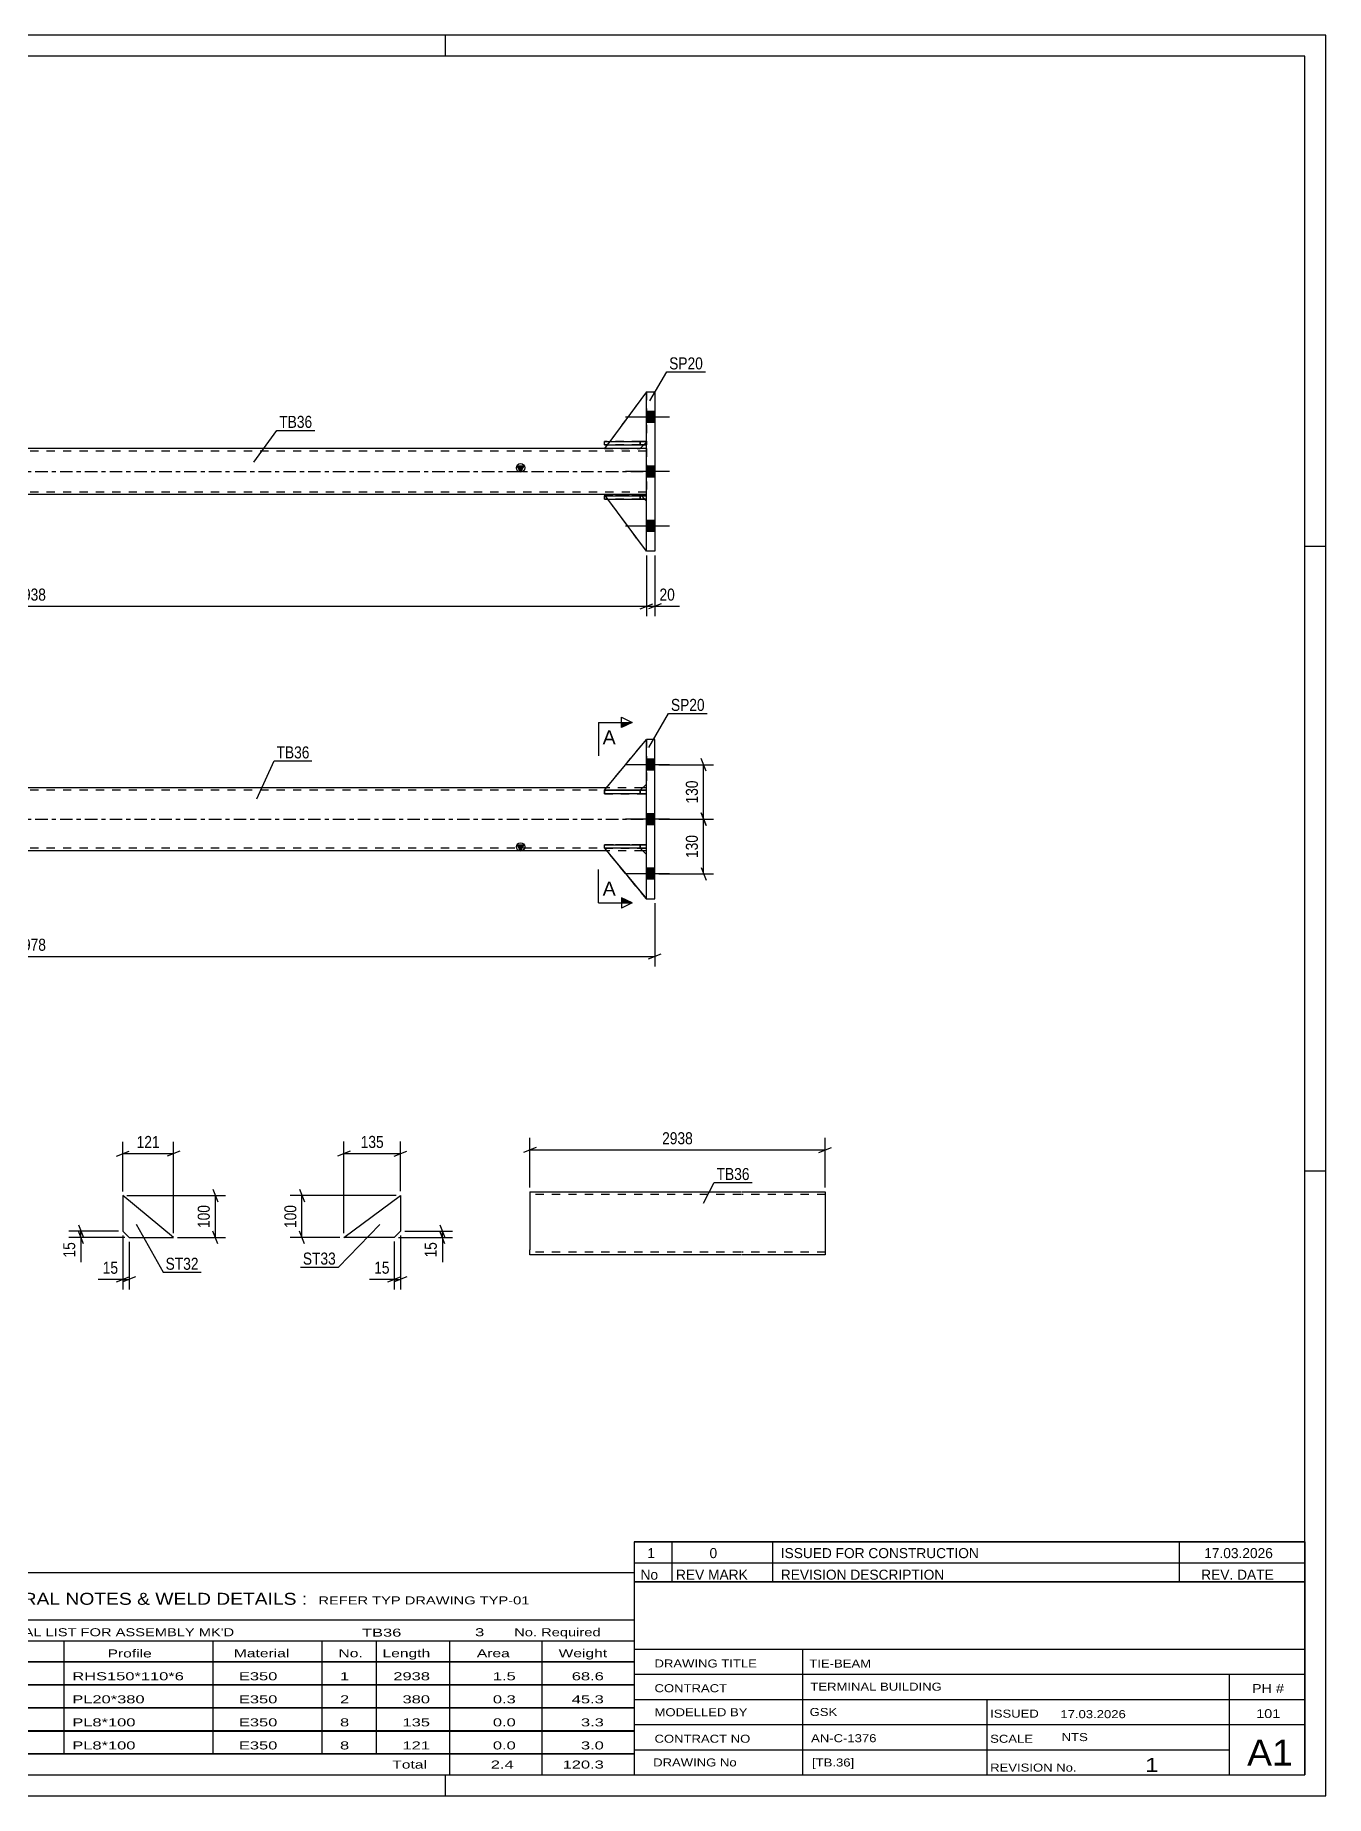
# Model space of a CAD drawing. Header units: millimetres. Extents: x 0 to 594, y 0 to 420.
# Drawn here: x 286.2 to 594, y 0 to 420 of the extents above; entities that cross this region are included whole.
import ezdxf

# ---------------------------------------------------------------- set-up
doc = ezdxf.new("R2010")
doc.units = ezdxf.units.MM
doc.linetypes.add('DXK_LINE_DOT2', pattern=[3.9198, 1.9599, -1.9599])
doc.linetypes.add('DXK_LINE_DOT3', pattern=[5.9187, 2.979, -0.9799, 0.9799, -0.9799])
doc.styles.add('Arial', font='ARIAL.TTF', dxfattribs={"height": 0.2})
doc.styles.add('Arial Narrow', font='ARIALN.TTF', dxfattribs={"height": 0.2})

# ---------------------------------------------------------------- blocks, each defined once
blk = doc.blocks.new('Unknown-580568863-1163')
at = {"color": 5, "linetype": 'Continuous'}
for p, q in [((594, 420), (0, 420)), ((384, 415), (384, 420)), ((594, 0), (594, 420)), ((589, 415), (5, 415)), ((589, 5), (589, 415)), ((594, 298), (589, 298)), ((594, 149), (589, 149)), ((5, 5), (589, 5)), ((384, 0), (384, 5)), ((0, 0), (594, 0))]:
    blk.add_line(p, q, dxfattribs=at)
blk = doc.blocks.new('Bolt-580568863-1842 - 1836')
at = {"linetype": 'Continuous'}
for points in [[(431.94, 247.26), (431.94, 244.66), (433.94, 244.66), (433.94, 247.26)], [(431.94, 247.26), (431.94, 244.66), (433.94, 244.66), (433.94, 247.26)], [(431.94, 247.26), (431.94, 244.66), (433.94, 244.66), (433.94, 247.26)], [(431.94, 234.26), (431.94, 231.66), (433.94, 231.66), (433.94, 234.26)], [(431.94, 234.26), (431.94, 231.66), (433.94, 231.66), (433.94, 234.26)], [(431.94, 221.26), (431.94, 218.66), (433.94, 218.66), (433.94, 221.26)], [(431.94, 221.26), (431.94, 218.66), (433.94, 218.66), (433.94, 221.26)], [(431.94, 221.26), (431.94, 218.66), (433.94, 218.66), (433.94, 221.26)]]:
    blk.add_hatch(color=1, dxfattribs=at).paths.add_polyline_path(points)
at = {"color": 1, "linetype": 'Continuous'}
for p, q in [((437.44, 245.96), (426.94, 245.96)), ((437.44, 245.96), (426.94, 245.96)), ((437.44, 245.96), (426.94, 245.96)), ((433.94, 247.26), (431.94, 247.26)), ((433.94, 247.26), (431.94, 247.26)), ((433.94, 247.26), (431.94, 247.26)), ((433.94, 244.66), (431.94, 244.66)), ((433.94, 244.66), (431.94, 244.66)), ((433.94, 244.66), (431.94, 244.66)), ((437.44, 232.96), (426.94, 232.96)), ((437.44, 232.96), (426.94, 232.96)), ((433.94, 234.26), (431.94, 234.26)), ((433.94, 234.26), (431.94, 234.26)), ((433.94, 231.66), (431.94, 231.66)), ((433.94, 231.66), (431.94, 231.66)), ((437.44, 219.96), (426.94, 219.96)), ((437.44, 219.96), (426.94, 219.96)), ((437.44, 219.96), (426.94, 219.96)), ((433.94, 221.26), (431.94, 221.26)), ((433.94, 221.26), (431.94, 221.26)), ((433.94, 221.26), (431.94, 221.26)), ((433.94, 218.66), (431.94, 218.66)), ((433.94, 218.66), (431.94, 218.66)), ((433.94, 218.66), (431.94, 218.66))]:
    blk.add_line(p, q, dxfattribs=at)
blk = doc.blocks.new('Part-580568863-1840 - 1836')
at = {"color": 7, "linetype": 'DXK_LINE_DOT2'}
for p, q in [((421.94, 239.87), (431.94, 251.96)), ((421.94, 239.87), (431.94, 251.96)), ((431.94, 251.96), (431.94, 241.37)), ((421.94, 239.87), (421.94, 239.87)), ((430.44, 239.87), (421.94, 239.87)), ((430.44, 239.87), (421.94, 239.87)), ((431.94, 241.37), (430.44, 239.87)), ((431.94, 241.37), (430.44, 239.87)), ((430.44, 239.87), (430.44, 239.87))]:
    blk.add_line(p, q, dxfattribs=at)
blk = doc.blocks.new('Part-580568863-1845 - 1836')
at = {"color": 2, "linetype": 'Continuous'}
for p, q in [((421.94, 226.06), (421.94, 226.86)), ((421.94, 226.86), (431.94, 226.86)), ((431.94, 226.06), (431.94, 226.86)), ((431.94, 226.86), (431.94, 226.86)), ((421.94, 226.06), (421.95, 226.06)), ((431.94, 226.06), (422.77, 226.06)), ((431.94, 226.06), (431.94, 226.06))]:
    blk.add_line(p, q, dxfattribs=at)
at = {"color": 7, "linetype": 'DXK_LINE_DOT2'}
for p, q in [((430.44, 226.86), (421.94, 226.86)), ((430.44, 226.06), (430.44, 226.86)), ((430.44, 226.86), (431.94, 226.86)), ((431.94, 226.06), (431.94, 226.86)), ((421.94, 226.06), (430.44, 226.06)), ((422.77, 226.06), (421.95, 226.06)), ((430.44, 226.06), (431.94, 226.06))]:
    blk.add_line(p, q, dxfattribs=at)
blk = doc.blocks.new('Part-580568863-1854 - 1836')
at = {"color": 7, "linetype": 'DXK_LINE_DOT2'}
for p, q in [((431.94, 239.86), (421.94, 239.86)), ((421.94, 239.86), (431.94, 239.86)), ((421.94, 239.86), (421.94, 239.06)), ((430.44, 239.86), (430.44, 239.06)), ((431.94, 239.06), (431.94, 239.86)), ((430.44, 239.06), (421.94, 239.06)), ((421.94, 239.06), (431.94, 239.06)), ((430.44, 239.06), (431.94, 239.06))]:
    blk.add_line(p, q, dxfattribs=at)
blk = doc.blocks.new('Part-580568863-1859 - 1836')
at = {"color": 2, "linetype": 'Continuous'}
for p, q in [((433.94, 251.96), (431.94, 251.96)), ((431.94, 213.96), (431.94, 251.96)), ((433.94, 213.96), (433.94, 251.96)), ((431.94, 213.96), (433.94, 213.96))]:
    blk.add_line(p, q, dxfattribs=at)
blk = doc.blocks.new('Part-580568863-1862 - 1836')
at = {"color": 2, "linetype": 'Continuous'}
for p, q in [((421.94, 226.07), (421.94, 226.07)), ((422.77, 226.07), (421.94, 226.07)), ((421.94, 226.07), (431.94, 213.96)), ((431.94, 224.57), (430.45, 226.06)), ((431.94, 213.96), (431.94, 213.96)), ((431.94, 213.96), (431.94, 213.96))]:
    blk.add_line(p, q, dxfattribs=at)
at = {"color": 7, "linetype": 'DXK_LINE_DOT2'}
for p, q in [((430.44, 226.07), (421.94, 226.07)), ((431.94, 213.96), (421.94, 226.07)), ((430.44, 226.07), (422.77, 226.07)), ((430.45, 226.06), (430.44, 226.07)), ((430.44, 226.07), (430.44, 226.07)), ((431.94, 224.57), (430.44, 226.07)), ((431.94, 213.96), (431.94, 224.57))]:
    blk.add_line(p, q, dxfattribs=at)
blk = doc.blocks.new('Part-580568863-1865 - 1836')
at = {"color": 7, "linetype": 'DXK_LINE_DOT2'}
for p, q in [((421.94, 226.07), (421.94, 226.07)), ((430.44, 226.07), (421.94, 226.07)), ((421.94, 226.07), (431.94, 213.96)), ((430.44, 226.07), (421.94, 226.07)), ((431.94, 213.96), (421.94, 226.07)), ((431.94, 224.57), (430.44, 226.07)), ((430.44, 226.07), (430.44, 226.07)), ((431.94, 224.57), (430.44, 226.07)), ((431.94, 213.96), (431.94, 224.57))]:
    blk.add_line(p, q, dxfattribs=at)
blk = doc.blocks.new('Part-580568863-1868 - 1836')
at = {"color": 7, "linetype": 'DXK_LINE_DOT2'}
for p, q in [((431.94, 226.86), (421.94, 226.86)), ((421.94, 226.86), (431.94, 226.86)), ((421.94, 226.06), (421.94, 226.86)), ((430.44, 226.86), (430.44, 226.06)), ((431.94, 226.06), (431.94, 226.86)), ((430.44, 226.06), (421.94, 226.06)), ((421.94, 226.06), (431.94, 226.06)), ((430.44, 226.06), (431.94, 226.06))]:
    blk.add_line(p, q, dxfattribs=at)
blk = doc.blocks.new('Part-580568863-1891 - 1836')
at = {"linetype": 'Continuous'}
blk.add_hatch(color=2, dxfattribs=at).paths.add_polyline_path([(401.94, 225.46), (401.14, 226.86), (402.74, 226.86)])
at = {"color": 2, "linetype": 'Continuous'}
for p, q in [((138.19, 240.46), (139.09, 240.46)), ((422.43, 240.46), (147.7, 240.46)), ((431.94, 240.46), (431.03, 240.46)), ((401.94, 225.46), (401.14, 226.86)), ((401.14, 226.86), (402.74, 226.86)), ((402.74, 226.86), (401.94, 225.46)), ((138.19, 225.46), (139.08, 225.46)), ((422.44, 225.46), (147.68, 225.46)), ((431.94, 225.46), (431.05, 225.46))]:
    blk.add_line(p, q, dxfattribs=at)
at = {"color": 7, "linetype": 'DXK_LINE_DOT2'}
for p, q in [((138.19, 240.46), (138.19, 225.46)), ((431.94, 239.86), (138.19, 239.86)), ((147.7, 240.46), (139.09, 240.46)), ((431.03, 240.46), (422.43, 240.46)), ((431.94, 225.46), (431.94, 240.46)), ((431.94, 226.06), (138.19, 226.06)), ((147.68, 225.46), (139.08, 225.46)), ((431.05, 225.46), (422.44, 225.46))]:
    blk.add_line(p, q, dxfattribs=at)
at = {"color": 7, "linetype": 'DXK_LINE_DOT3'}
blk.add_line((138.19, 232.96), (431.94, 232.96), dxfattribs=at)
at = {"color": 2, "linetype": 'Continuous'}
blk.add_circle((401.94, 226.36), 1, dxfattribs=at)
blk = doc.blocks.new('Part-580568863-1898 - 1836')
at = {"color": 2, "linetype": 'Continuous'}
for p, q in [((421.94, 239.87), (431.94, 251.96)), ((421.94, 239.87), (421.94, 239.87)), ((430.44, 239.87), (421.94, 239.87)), ((430.44, 239.87), (431.94, 241.37)), ((430.44, 239.87), (430.44, 239.87))]:
    blk.add_line(p, q, dxfattribs=at)
at = {"color": 7, "linetype": 'DXK_LINE_DOT2'}
for p, q in [((421.94, 239.87), (431.94, 251.96)), ((431.94, 251.96), (431.94, 241.37)), ((430.44, 239.87), (421.94, 239.87)), ((431.94, 241.37), (430.44, 239.87))]:
    blk.add_line(p, q, dxfattribs=at)
blk = doc.blocks.new('Part-580568863-1901 - 1836')
at = {"color": 2, "linetype": 'Continuous'}
for p, q in [((421.94, 239.06), (421.94, 239.86)), ((421.94, 239.86), (431.94, 239.86)), ((431.94, 239.06), (431.94, 239.86)), ((431.94, 239.86), (431.94, 239.86)), ((431.94, 239.06), (421.94, 239.06)), ((431.94, 239.06), (431.94, 239.06))]:
    blk.add_line(p, q, dxfattribs=at)
at = {"color": 7, "linetype": 'DXK_LINE_DOT2'}
for p, q in [((430.44, 239.86), (421.94, 239.86)), ((430.44, 239.06), (430.44, 239.86)), ((430.44, 239.86), (431.94, 239.86)), ((431.94, 239.06), (431.94, 239.86)), ((421.94, 239.06), (430.44, 239.06)), ((430.44, 239.06), (431.94, 239.06))]:
    blk.add_line(p, q, dxfattribs=at)
blk = doc.blocks.new('Part-580568863-2322 - 2314')
at = {"color": 2, "linetype": 'Continuous'}
for p, q in [((404.12, 144.08), (404.12, 130.28)), ((404.12, 144.08), (454.5, 144.08)), ((454.6, 144.08), (474.6, 144.08)), ((474.6, 144.08), (474.6, 129.08)), ((404.12, 129.82), (404.12, 130.28)), ((404.12, 129.17), (404.12, 129.82)), ((404.12, 129.08), (404.12, 129.17)), ((454.5, 129.08), (404.12, 129.08)), ((474.6, 129.08), (454.6, 129.08))]:
    blk.add_line(p, q, dxfattribs=at)
at = {"color": 7, "linetype": 'DXK_LINE_DOT2'}
for p, q in [((454.5, 143.48), (404.12, 143.48)), ((474.6, 143.48), (454.6, 143.48)), ((404.12, 129.43), (404.12, 130.05)), ((404.12, 129.68), (404.12, 129.72)), ((404.12, 129.68), (404.12, 129.72)), ((454.5, 129.68), (404.12, 129.68)), ((474.6, 129.68), (454.6, 129.68)), ((474.6, 129.68), (474.6, 129.72))]:
    blk.add_line(p, q, dxfattribs=at)
blk = doc.blocks.new('Part-580568863-1772 - 1766')
at = {"color": 2, "linetype": 'Continuous'}
for p, q in [((359.79, 133.2), (373.29, 143.2)), ((373.29, 143.2), (373.29, 134.7)), ((373.29, 134.7), (371.79, 133.2)), ((371.79, 133.2), (359.79, 133.2))]:
    blk.add_line(p, q, dxfattribs=at)
blk = doc.blocks.new('Part-580568863-2025 - 2023')
at = {"color": 2, "linetype": 'Continuous'}
for p, q in [((421.94, 322.29), (421.94, 323.09)), ((421.94, 323.09), (431.94, 323.09)), ((421.94, 322.29), (431.94, 322.29)), ((431.94, 323.09), (431.94, 323.09)), ((431.94, 323.09), (431.94, 322.29))]:
    blk.add_line(p, q, dxfattribs=at)
at = {"color": 7, "linetype": 'DXK_LINE_DOT2'}
for p, q in [((430.44, 323.09), (421.94, 323.09)), ((430.44, 322.29), (421.94, 322.29)), ((431.94, 323.09), (430.44, 323.09)), ((430.44, 323.09), (430.44, 322.29)), ((430.44, 322.29), (431.94, 322.29))]:
    blk.add_line(p, q, dxfattribs=at)
blk = doc.blocks.new('Part-580568863-2026 - 2023')
at = {"color": 7, "linetype": 'DXK_LINE_DOT2'}
for p, q in [((421.94, 309.29), (421.94, 310.09)), ((430.44, 310.09), (421.94, 310.09)), ((421.94, 310.09), (431.94, 310.09)), ((430.44, 309.29), (421.94, 309.29)), ((421.94, 309.29), (431.94, 309.29)), ((430.44, 309.29), (430.44, 310.09)), ((430.44, 310.09), (431.94, 310.09)), ((431.94, 309.29), (430.44, 309.29)), ((431.94, 309.29), (431.94, 310.09)), ((431.94, 309.29), (431.94, 309.29))]:
    blk.add_line(p, q, dxfattribs=at)
blk = doc.blocks.new('Part-580568863-2027 - 2023')
at = {"color": 7, "linetype": 'DXK_LINE_DOT2'}
for p, q in [((421.94, 322.29), (421.94, 323.09)), ((430.44, 323.09), (421.94, 323.09)), ((421.94, 323.09), (431.94, 323.09)), ((430.44, 322.29), (421.94, 322.29)), ((421.94, 322.29), (431.94, 322.29)), ((430.44, 322.29), (430.44, 323.09)), ((430.44, 323.09), (431.94, 323.09)), ((431.94, 322.29), (430.44, 322.29)), ((431.94, 322.29), (431.94, 323.09)), ((431.94, 322.29), (431.94, 322.29))]:
    blk.add_line(p, q, dxfattribs=at)
blk = doc.blocks.new('Part-580568863-2028 - 2023')
at = {"color": 7, "linetype": 'DXK_LINE_DOT2'}
for p, q in [((431.94, 334.9), (421.94, 321.4)), ((431.94, 322.9), (431.94, 334.9)), ((421.94, 321.4), (430.44, 321.4)), ((430.44, 321.4), (431.94, 322.9))]:
    blk.add_line(p, q, dxfattribs=at)
blk = doc.blocks.new('Bolt-580568863-2053 - 2023')
at = {"linetype": 'Continuous'}
for points in [[(431.94, 330.2), (431.94, 327.6), (433.94, 327.6), (433.94, 330.2)], [(431.94, 330.2), (431.94, 327.6), (433.94, 327.6), (433.94, 330.2)], [(431.94, 330.2), (431.94, 327.6), (433.94, 327.6), (433.94, 330.2)], [(431.94, 317.2), (431.94, 314.6), (433.94, 314.6), (433.94, 317.2)], [(431.94, 317.2), (431.94, 314.6), (433.94, 314.6), (433.94, 317.2)], [(431.94, 304.2), (431.94, 301.6), (433.94, 301.6), (433.94, 304.2)], [(431.94, 304.2), (431.94, 301.6), (433.94, 301.6), (433.94, 304.2)], [(431.94, 304.2), (431.94, 301.6), (433.94, 301.6), (433.94, 304.2)]]:
    blk.add_hatch(color=1, dxfattribs=at).paths.add_polyline_path(points)
at = {"color": 1, "linetype": 'Continuous'}
for p, q in [((437.44, 328.9), (426.94, 328.9)), ((437.44, 328.9), (426.94, 328.9)), ((437.44, 328.9), (426.94, 328.9)), ((433.94, 330.2), (431.94, 330.2)), ((433.94, 330.2), (431.94, 330.2)), ((433.94, 330.2), (431.94, 330.2)), ((433.94, 327.6), (431.94, 327.6)), ((433.94, 327.6), (431.94, 327.6)), ((433.94, 327.6), (431.94, 327.6)), ((437.44, 315.9), (426.94, 315.9)), ((437.44, 315.9), (426.94, 315.9)), ((433.94, 317.2), (431.94, 317.2)), ((433.94, 317.2), (431.94, 317.2)), ((433.94, 314.6), (431.94, 314.6)), ((433.94, 314.6), (431.94, 314.6)), ((437.44, 302.9), (426.94, 302.9)), ((437.44, 302.9), (426.94, 302.9)), ((437.44, 302.9), (426.94, 302.9)), ((433.94, 304.2), (431.94, 304.2)), ((433.94, 304.2), (431.94, 304.2)), ((433.94, 304.2), (431.94, 304.2)), ((433.94, 301.6), (431.94, 301.6)), ((433.94, 301.6), (431.94, 301.6)), ((433.94, 301.6), (431.94, 301.6))]:
    blk.add_line(p, q, dxfattribs=at)
blk = doc.blocks.new('Part-580568863-2039 - 2023')
at = {"linetype": 'Continuous'}
blk.add_hatch(color=2, dxfattribs=at).paths.add_polyline_path([(401.94, 315.9), (401.14, 317.3), (402.74, 317.3)])
at = {"color": 2, "linetype": 'Continuous'}
for p, q in [((138.19, 321.4), (139.69, 321.4)), ((421.94, 321.4), (148.19, 321.4)), ((431.94, 321.4), (430.44, 321.4)), ((401.94, 315.9), (401.14, 317.3)), ((401.14, 317.3), (402.74, 317.3)), ((402.74, 317.3), (401.94, 315.9)), ((138.19, 310.4), (139.69, 310.4)), ((421.94, 310.4), (148.19, 310.4)), ((431.94, 310.4), (430.44, 310.4))]:
    blk.add_line(p, q, dxfattribs=at)
at = {"color": 7, "linetype": 'DXK_LINE_DOT2'}
for p, q in [((138.19, 321.4), (138.19, 310.4)), ((431.94, 320.8), (138.19, 320.8)), ((148.19, 321.4), (139.69, 321.4)), ((430.44, 321.4), (421.94, 321.4)), ((431.94, 321.4), (431.94, 310.4)), ((431.94, 311), (138.19, 311)), ((148.19, 310.4), (139.69, 310.4)), ((430.44, 310.4), (421.94, 310.4))]:
    blk.add_line(p, q, dxfattribs=at)
at = {"color": 7, "linetype": 'DXK_LINE_DOT3'}
blk.add_line((138.19, 315.9), (431.94, 315.9), dxfattribs=at)
at = {"color": 2, "linetype": 'Continuous'}
blk.add_circle((401.94, 316.8), 1, dxfattribs=at)
blk = doc.blocks.new('Part-580568863-2044 - 2023')
at = {"color": 2, "linetype": 'Continuous'}
for p, q in [((431.94, 296.9), (431.94, 334.9)), ((431.94, 334.9), (433.94, 334.9)), ((433.94, 334.9), (433.94, 296.9)), ((433.94, 296.9), (431.94, 296.9))]:
    blk.add_line(p, q, dxfattribs=at)
blk = doc.blocks.new('Part-580568863-2045 - 2023')
at = {"color": 2, "linetype": 'Continuous'}
for p, q in [((431.94, 334.9), (423.19, 323.09)), ((422.6, 322.29), (421.94, 321.4)), ((430.44, 321.4), (421.94, 321.4)), ((431.33, 322.29), (430.44, 321.4))]:
    blk.add_line(p, q, dxfattribs=at)
at = {"color": 7, "linetype": 'DXK_LINE_DOT2'}
for p, q in [((431.94, 334.9), (431.94, 322.9)), ((423.19, 323.09), (422.6, 322.29)), ((431.94, 322.9), (431.33, 322.29))]:
    blk.add_line(p, q, dxfattribs=at)
blk = doc.blocks.new('Part-580568863-2052 - 2023')
at = {"color": 7, "linetype": 'DXK_LINE_DOT2'}
for p, q in [((431.94, 296.9), (421.94, 310.4)), ((421.94, 310.4), (430.44, 310.4)), ((430.44, 310.4), (421.94, 310.4)), ((430.44, 310.4), (431.94, 308.9)), ((430.44, 310.4), (430.44, 310.4)), ((430.44, 310.4), (431.94, 308.9)), ((431.94, 308.9), (431.94, 308.9)), ((431.94, 296.9), (431.94, 308.9))]:
    blk.add_line(p, q, dxfattribs=at)
blk = doc.blocks.new('Part-580568863-2061 - 2023')
at = {"color": 2, "linetype": 'Continuous'}
for p, q in [((421.94, 309.29), (421.94, 310.09)), ((421.94, 310.09), (431.94, 310.09)), ((421.94, 309.29), (431.94, 309.29)), ((431.94, 310.09), (431.94, 310.09)), ((431.94, 309.29), (431.94, 310.09))]:
    blk.add_line(p, q, dxfattribs=at)
at = {"color": 7, "linetype": 'DXK_LINE_DOT2'}
for p, q in [((430.44, 310.09), (421.94, 310.09)), ((430.44, 309.29), (421.94, 309.29)), ((431.94, 310.09), (430.44, 310.09)), ((430.44, 310.09), (430.44, 309.29)), ((430.44, 309.29), (431.94, 309.29)), ((431.94, 309.29), (431.94, 309.29))]:
    blk.add_line(p, q, dxfattribs=at)
blk = doc.blocks.new('Part-580568863-2062 - 2023')
at = {"color": 2, "linetype": 'Continuous'}
for p, q in [((421.94, 310.4), (421.94, 310.4)), ((430.44, 310.4), (421.94, 310.4)), ((422.18, 310.09), (421.94, 310.4)), ((431.94, 296.9), (422.77, 309.29)), ((430.44, 310.4), (430.44, 310.4)), ((430.76, 310.09), (430.44, 310.4)), ((431.94, 308.9), (431.56, 309.29))]:
    blk.add_line(p, q, dxfattribs=at)
at = {"color": 7, "linetype": 'DXK_LINE_DOT2'}
for p, q in [((421.94, 310.4), (430.44, 310.4)), ((422.77, 309.29), (422.18, 310.09)), ((430.44, 310.4), (431.94, 308.9)), ((431.56, 309.29), (430.76, 310.09)), ((431.94, 308.9), (431.94, 308.9)), ((431.94, 296.9), (431.94, 308.9)), ((431.94, 296.9), (431.94, 296.9))]:
    blk.add_line(p, q, dxfattribs=at)
blk = doc.blocks.new('Part-580568863-1711 - 1705')
at = {"color": 2, "linetype": 'Continuous'}
for p, q in [((307.04, 143.19), (307.04, 134.69)), ((319.13, 133.19), (307.04, 143.19)), ((307.04, 134.69), (308.54, 133.19)), ((308.54, 133.19), (319.13, 133.19))]:
    blk.add_line(p, q, dxfattribs=at)
blk = doc.blocks.new('StraightDimension-580568863-1913 - 1836')
at = {"color": 7, "linetype": 'Continuous'}
for p, q in [((434.94, 245.96), (447.97, 245.96)), ((446.17, 244.46), (444.97, 247.46)), ((445.57, 232.96), (445.57, 245.96)), ((434.94, 232.96), (447.97, 232.96)), ((444.97, 234.46), (446.17, 231.46))]:
    blk.add_line(p, q, dxfattribs=at)
at = {"color": 0}
blk.add_wipeout([(444.82, 242.8), (440.62, 242.8), (440.62, 236.12), (444.82, 236.12)], dxfattribs=at)
at = {"color": 3, "style": 'Arial Narrow'}
blk.add_text('130', height=2.863, rotation=90.0002, dxfattribs=at).set_placement((444.22, 236.72))
blk = doc.blocks.new('StraightDimension-580568863-1926 - 1836')
at = {"color": 7, "linetype": 'Continuous'}
for p, q in [((434.94, 232.96), (447.97, 232.96)), ((446.17, 231.46), (444.97, 234.46)), ((445.57, 219.96), (445.57, 232.96)), ((434.94, 219.96), (447.97, 219.96)), ((444.97, 221.46), (446.17, 218.46))]:
    blk.add_line(p, q, dxfattribs=at)
at = {"color": 0}
blk.add_wipeout([(444.82, 229.8), (440.62, 229.8), (440.62, 223.12), (444.82, 223.12)], dxfattribs=at)
at = {"color": 3, "style": 'Arial Narrow'}
blk.add_text('130', height=2.863, rotation=90.0002, dxfattribs=at).set_placement((444.22, 223.72))
blk = doc.blocks.new('StraightDimension-580568863-1967 - 1836')
at = {"color": 7, "linetype": 'Continuous'}
for p, q in [((136.19, 212.96), (136.19, 197.84)), ((433.94, 212.96), (433.94, 197.84)), ((137.69, 200.84), (134.69, 199.64)), ((136.19, 200.24), (433.94, 200.24)), ((432.44, 199.64), (435.44, 200.84))]:
    blk.add_line(p, q, dxfattribs=at)
at = {"color": 0}
blk.add_wipeout([(289.32, 200.99), (289.32, 205.19), (280.81, 205.19), (280.81, 200.99)], dxfattribs=at)
at = {"color": 3, "style": 'Arial Narrow'}
blk.add_text('2978', height=2.863, dxfattribs=at).set_placement((281.41, 201.59))
blk = doc.blocks.new('StraightDimension-580568863-2325 - 2314')
at = {"color": 7, "linetype": 'Continuous'}
for p, q in [((404.12, 145.08), (404.12, 156.93)), ((474.6, 145.08), (474.6, 156.93)), ((405.62, 154.68), (402.62, 153.48)), ((404.12, 154.08), (474.6, 154.08)), ((473.1, 153.48), (476.1, 154.68))]:
    blk.add_line(p, q, dxfattribs=at)
at = {"color": 0}
blk.add_wipeout([(443.61, 154.83), (443.61, 159.03), (435.1, 159.03), (435.1, 154.83)], dxfattribs=at)
at = {"color": 3, "style": 'Arial Narrow'}
blk.add_text('2938', height=2.863, dxfattribs=at).set_placement((435.7, 155.43))
blk = doc.blocks.new('StraightDimension-580568863-1786 - 1766')
at = {"color": 7, "linetype": 'Continuous'}
for p, q in [((372.29, 143.2), (346.94, 143.2)), ((349.19, 144.7), (350.39, 141.7)), ((349.79, 133.2), (349.79, 143.2)), ((350.39, 131.7), (349.19, 134.7)), ((358.79, 133.2), (346.94, 133.2))]:
    blk.add_line(p, q, dxfattribs=at)
at = {"color": 0}
blk.add_wipeout([(349.04, 141.54), (344.84, 141.54), (344.84, 134.85), (349.04, 134.85)], dxfattribs=at)
at = {"color": 3, "style": 'Arial Narrow'}
blk.add_text('100', height=2.863, rotation=90.0002, dxfattribs=at).set_placement((348.44, 135.45))
blk = doc.blocks.new('StraightDimension-580568863-1774 - 1766')
at = {"color": 7, "linetype": 'Continuous'}
for p, q in [((374.29, 134.7), (385.69, 134.7)), ((382.69, 136.2), (383.89, 133.2)), ((383.89, 131.7), (382.69, 134.7)), ((383.29, 133.2), (383.29, 134.7)), ((372.79, 133.2), (385.69, 133.2))]:
    blk.add_line(p, q, dxfattribs=at)
at = {"color": 0}
blk.add_wipeout([(382.54, 132.67), (378.34, 132.67), (378.34, 127.82), (382.54, 127.82)], dxfattribs=at)
at = {"color": 7, "linetype": 'Continuous'}
blk.add_line((383.29, 133.2), (383.29, 127.29), dxfattribs=at)
blk.add_line((383.29, 133.2), (383.29, 127.29), dxfattribs=at)
at = {"color": 3, "style": 'Arial Narrow'}
blk.add_text('15', height=2.863, rotation=90.0002, dxfattribs=at).set_placement((381.94, 128.42))
blk = doc.blocks.new('StraightDimension-580568863-1798 - 1766')
at = {"color": 7, "linetype": 'Continuous'}
for p, q in [((371.79, 132.2), (371.79, 120.8)), ((373.29, 133.7), (373.29, 120.8)), ((370.29, 122.6), (373.29, 123.8)), ((374.79, 123.8), (371.79, 122.6)), ((371.79, 123.2), (373.29, 123.2))]:
    blk.add_line(p, q, dxfattribs=at)
at = {"color": 0}
blk.add_wipeout([(371.27, 123.95), (371.27, 128.15), (366.41, 128.15), (366.41, 123.95)], dxfattribs=at)
at = {"color": 7, "linetype": 'Continuous'}
blk.add_line((371.79, 123.2), (365.89, 123.2), dxfattribs=at)
blk.add_line((371.79, 123.2), (365.89, 123.2), dxfattribs=at)
at = {"color": 3, "style": 'Arial Narrow'}
blk.add_text('15', height=2.863, dxfattribs=at).set_placement((367.01, 124.55))
blk = doc.blocks.new('StraightDimension-580568863-1812 - 1766')
at = {"color": 7, "linetype": 'Continuous'}
for p, q in [((359.79, 134.2), (359.79, 156.05)), ((373.29, 144.2), (373.29, 156.05)), ((361.29, 153.8), (358.29, 152.6)), ((359.79, 153.2), (373.29, 153.2)), ((371.79, 152.6), (374.79, 153.8))]:
    blk.add_line(p, q, dxfattribs=at)
at = {"color": 0}
blk.add_wipeout([(369.89, 153.95), (369.89, 158.15), (363.2, 158.15), (363.2, 153.95)], dxfattribs=at)
at = {"color": 3, "style": 'Arial Narrow'}
blk.add_text('135', height=2.863, dxfattribs=at).set_placement((363.8, 154.55))
blk = doc.blocks.new('StraightDimension-580568863-2115 - 2023')
at = {"color": 7, "linetype": 'Continuous'}
for p, q in [((431.94, 295.9), (431.94, 281.37)), ((433.94, 295.9), (433.94, 281.37)), ((430.44, 283.17), (433.44, 284.37)), ((431.94, 283.77), (433.94, 283.77)), ((435.44, 284.37), (432.44, 283.17))]:
    blk.add_line(p, q, dxfattribs=at)
at = {"color": 0}
blk.add_wipeout([(439.32, 284.52), (439.32, 288.72), (434.47, 288.72), (434.47, 284.52)], dxfattribs=at)
at = {"color": 7, "linetype": 'Continuous'}
blk.add_line((433.94, 283.77), (439.85, 283.77), dxfattribs=at)
blk.add_line((433.94, 283.77), (439.85, 283.77), dxfattribs=at)
at = {"color": 3, "style": 'Arial Narrow'}
blk.add_text('20', height=2.863, dxfattribs=at).set_placement((435.07, 285.12))
blk = doc.blocks.new('StraightDimension-580568863-2093 - 2023')
at = {"color": 7, "linetype": 'Continuous'}
for p, q in [((138.19, 295.9), (138.19, 281.37)), ((431.94, 295.9), (431.94, 281.37)), ((139.69, 284.37), (136.69, 283.17)), ((138.19, 283.77), (431.94, 283.77)), ((430.44, 283.17), (433.44, 284.37))]:
    blk.add_line(p, q, dxfattribs=at)
at = {"color": 0}
blk.add_wipeout([(289.32, 284.52), (289.32, 288.72), (280.81, 288.72), (280.81, 284.52)], dxfattribs=at)
at = {"color": 3, "style": 'Arial Narrow'}
blk.add_text('2938', height=2.863, dxfattribs=at).set_placement((281.41, 285.12))
blk = doc.blocks.new('StraightDimension-580568863-1750 - 1705')
at = {"color": 7, "linetype": 'Continuous'}
for p, q in [((308.04, 143.19), (331.53, 143.19)), ((328.53, 144.69), (329.73, 141.69)), ((329.13, 133.19), (329.13, 143.19)), ((329.73, 131.69), (328.53, 134.69)), ((320.13, 133.19), (331.53, 133.19))]:
    blk.add_line(p, q, dxfattribs=at)
at = {"color": 0}
blk.add_wipeout([(328.38, 141.53), (324.18, 141.53), (324.18, 134.85), (328.38, 134.85)], dxfattribs=at)
at = {"color": 3, "style": 'Arial Narrow'}
blk.add_text('100', height=2.863, rotation=90.0002, dxfattribs=at).set_placement((327.78, 135.45))
blk = doc.blocks.new('StraightDimension-580568863-1726 - 1705')
at = {"color": 7, "linetype": 'Continuous'}
for p, q in [((306.04, 134.69), (294.19, 134.69)), ((296.44, 136.19), (297.64, 133.19)), ((297.64, 131.69), (296.44, 134.69)), ((297.04, 133.19), (297.04, 134.69)), ((307.54, 133.19), (294.19, 133.19))]:
    blk.add_line(p, q, dxfattribs=at)
at = {"color": 0}
blk.add_wipeout([(296.29, 132.67), (292.09, 132.67), (292.09, 127.81), (296.29, 127.81)], dxfattribs=at)
at = {"color": 7, "linetype": 'Continuous'}
blk.add_line((297.04, 133.19), (297.04, 127.29), dxfattribs=at)
blk.add_line((297.04, 133.19), (297.04, 127.29), dxfattribs=at)
at = {"color": 3, "style": 'Arial Narrow'}
blk.add_text('15', height=2.863, rotation=90.0002, dxfattribs=at).set_placement((295.69, 128.41))
blk = doc.blocks.new('StraightDimension-580568863-1739 - 1705')
at = {"color": 7, "linetype": 'Continuous'}
for p, q in [((307.04, 133.69), (307.04, 120.79)), ((308.54, 132.19), (308.54, 120.79)), ((305.54, 122.59), (308.54, 123.79)), ((310.04, 123.79), (307.04, 122.59)), ((307.04, 123.19), (308.54, 123.19))]:
    blk.add_line(p, q, dxfattribs=at)
at = {"color": 0}
blk.add_wipeout([(306.52, 123.94), (306.52, 128.14), (301.66, 128.14), (301.66, 123.94)], dxfattribs=at)
at = {"color": 7, "linetype": 'Continuous'}
blk.add_line((307.04, 123.19), (301.14, 123.19), dxfattribs=at)
blk.add_line((307.04, 123.19), (301.14, 123.19), dxfattribs=at)
at = {"color": 3, "style": 'Arial Narrow'}
blk.add_text('15', height=2.863, dxfattribs=at).set_placement((302.26, 124.54))
blk = doc.blocks.new('StraightDimension-580568863-1715 - 1705')
at = {"color": 7, "linetype": 'Continuous'}
for p, q in [((307.04, 144.19), (307.04, 156.04)), ((319.13, 134.19), (319.13, 156.04)), ((305.54, 152.59), (308.54, 153.79)), ((307.04, 153.19), (319.13, 153.19)), ((320.63, 153.79), (317.63, 152.59))]:
    blk.add_line(p, q, dxfattribs=at)
at = {"color": 0}
blk.add_wipeout([(316.43, 153.94), (316.43, 158.14), (309.75, 158.14), (309.75, 153.94)], dxfattribs=at)
at = {"color": 3, "style": 'Arial Narrow'}
blk.add_text('121', height=2.863, dxfattribs=at).set_placement((310.35, 154.54))
blk = doc.blocks.new('Unknown-580568863-3382')
at = {"color": 7, "linetype": 'Continuous'}
for p, q in [((429, 51.05), (429, 5)), ((429, 51.05), (589, 51.05)), ((589, 51), (589, 5)), ((429, 35), (589, 35)), ((469.14, 35), (469.14, 5)), ((429, 29), (589, 29)), ((571, 5.05), (571, 29.05)), ((429, 23), (589, 23)), ((513.14, 23), (513.14, 5)), ((429, 17), (589, 17)), ((429, 11), (571, 11)), ((429, 5), (589, 5))]:
    blk.add_line(p, q, dxfattribs=at)
at = {"color": 7, "style": 'Arial Narrow'}
for s, height, width, p in [('DRAWING TITLE', 1.9089, 1.425378, (433.88, 30.61)), ('TIE-BEAM', 1.909, 1.425378, (470.81, 30.59)), ('CONTRACT', 1.909, 1.425378, (433.88, 24.71)), ('TERMINAL BUILDING', 1.9089, 1.425378, (471.06, 25.07)), ('MODELLED BY', 1.9089, 1.425378, (433.88, 18.98)), ('GSK', 1.909, 1.425378, (470.88, 19.04)), ('ISSUED', 1.909, 1.425378, (513.94, 18.64)), ('17.03.2026', 1.909, 1.425378, (530.69, 18.52)), ('CONTRACT NO', 1.9089, 1.425378, (433.88, 12.66)), ('AN-C-1376', 1.909, 1.425378, (471.23, 12.78)), ('SCALE', 1.909, 1.425378, (513.94, 12.65)), ('A1', 6.204, 1.25, (575.24, 7.2)), ('DRAWING No', 1.909, 1.425378, (433.56, 7)), ('[TB.36]', 1.909, 1.425378, (471.46, 6.99)), ('1', 3.34, 1.5, (550.91, 5.68)), ('REVISION No.', 1.9089, 1.425378, (513.94, 5.77))]:
    blk.add_text(s, height=height, dxfattribs=dict(at, width=width)).set_placement(p)
at = {"color": 7, "linetype": 'Continuous', "style": 'Arial Narrow'}
for s, height, width, p in [('PH #', 2.1, 1.42538, (576.4, 24.55)), ('101', 2.1, 1.42538, (577.41, 18.55)), ('NTS', 1.909, 1.425378, (531, 13.05))]:
    blk.add_text(s, height=height, dxfattribs=dict(at, width=width)).set_placement(p)
blk = doc.blocks.new('Unknown-580568863-3383')
at = {"color": 7, "linetype": 'Continuous'}
for p, q in [((429, 60.55), (589, 60.55)), ((589, 60.55), (429, 60.55)), ((429, 60.55), (429, 55.55)), ((438, 60.55), (438, 55.55)), ((462, 60.55), (462, 55.55)), ((559, 60.55), (559, 55.55)), ((589, 60.55), (589, 55.55)), ((429, 55.55), (589, 55.55)), ((429, 55.55), (429, 51.05)), ((429, 55.55), (589, 55.55)), ((438, 55.55), (438, 51.05)), ((462, 55.55), (462, 51.05)), ((559, 55.55), (559, 51.05)), ((589, 55.55), (589, 51.05)), ((589, 51.05), (429, 51.05))]:
    blk.add_line(p, q, dxfattribs=at)
at = {"color": 7, "linetype": 'Continuous', "style": 'Arial Narrow'}
for s, height, width, p in [('1', 2.39, 1.196471, (432.16, 56.7)), ('0', 2.39, 1.196471, (447, 56.7)), ('ISSUED FOR CONSTRUCTION', 2.3861, 1.196471, (464, 56.7)), ('17.03.2026', 2.386, 1.196471, (565, 56.7)), ('No', 2.386, 1.2, (430.54, 51.55)), ('REV MARK', 2.386, 1.2, (439, 51.55)), ('REVISION DESCRIPTION', 2.3861, 1.2, (464, 51.55)), ('REV. DATE', 2.386, 1.2, (564.28, 51.55))]:
    blk.add_text(s, height=height, dxfattribs=dict(at, width=width)).set_placement(p)
blk = doc.blocks.new('Unknown-580568863-3384')
at = {"color": 7, "linetype": 'Continuous'}
for p, q in [((269, 53.25), (429, 53.25)), ((269, 42), (269, 53.25)), ((429, 53.25), (429, 42)), ((269, 42), (429, 42)), ((269, 42), (269, 37)), ((429, 42), (429, 37)), ((269, 37), (429, 37)), ((269, 37), (269, 32)), ((293, 37), (293, 32)), ((328.5, 37), (328.5, 32)), ((354.5, 37), (354.5, 32)), ((367.5, 37), (367.5, 32)), ((385, 37), (385, 32)), ((407, 37), (407, 32)), ((429, 37), (429, 32)), ((269, 32), (429, 32)), ((269, 31.95), (269, 26.55)), ((269, 31.95), (429, 31.95)), ((293, 32), (293, 26.5)), ((328.5, 32), (328.5, 26.5)), ((354.5, 32), (354.5, 26.5)), ((367.5, 32), (367.5, 26.5)), ((385, 32), (385, 26.5)), ((407, 32), (407, 26.5)), ((429, 31.95), (429, 26.55)), ((269, 26.55), (429, 26.55)), ((269, 26.45), (269, 21.05)), ((269, 26.45), (429, 26.45)), ((293, 26.5), (293, 21)), ((328.5, 26.5), (328.5, 21)), ((354.5, 26.5), (354.5, 21)), ((367.5, 26.5), (367.5, 21)), ((385, 26.5), (385, 21)), ((407, 26.5), (407, 21)), ((429, 26.45), (429, 21.05)), ((269, 21.05), (429, 21.05)), ((293, 21), (293, 15.5)), ((328.5, 21), (328.5, 15.5)), ((354.5, 21), (354.5, 15.5)), ((367.5, 21), (367.5, 15.5)), ((385, 21), (385, 15.5)), ((407, 21), (407, 15.5)), ((269, 20.95), (269, 15.55)), ((269, 20.95), (429, 20.95)), ((429, 20.95), (429, 15.55)), ((269, 15.55), (429, 15.55)), ((269, 15.45), (269, 10.05)), ((269, 15.45), (429, 15.45)), ((293, 15.5), (293, 10)), ((328.5, 15.5), (328.5, 10)), ((354.5, 15.5), (354.5, 10)), ((367.5, 15.5), (367.5, 10)), ((385, 15.5), (385, 10)), ((407, 15.5), (407, 10)), ((429, 15.45), (429, 10.05)), ((269, 10.05), (429, 10.05)), ((269, 10), (429, 10)), ((269, 10), (269, 5)), ((385, 10), (385, 5)), ((407, 10), (407, 5)), ((429, 10), (429, 5)), ((269, 5), (429, 5))]:
    blk.add_line(p, q, dxfattribs=at)
at = {"color": 7, "style": 'Arial Narrow'}
for s, height, width, p in [('GENERAL NOTES & WELD DETAILS :', 2.8633, 1.4, (270.15, 45.56)), ('REFER TYP DRAWING TYP-01', 1.9089, 1.6, (353.7, 45.66)), ("MATERIAL LIST FOR ASSEMBLY MK'D", 1.9089, 1.6, (270.15, 38.06)), ('TB36', 1.909, 1.794707, (364.1, 37.97)), ('3', 1.91, 1.794707, (391.08, 38.06)), ('No. Required', 1.9089, 1.6, (400.41, 38.06)), ('Mark', 1.909, 1.7, (270.34, 33)), ('Profile', 1.909, 1.7, (303.41, 33)), ('Material', 1.909, 1.7, (333.54, 33.06)), ('No.', 1.909, 1.7, (358.5, 33.06)), ('Length', 1.909, 1.7, (369, 33.06)), ('Area', 1.909, 1.7, (391.5, 33.06)), ('Weight', 1.909, 1.7, (411, 33.06))]:
    blk.add_text(s, height=height, dxfattribs=dict(at, width=width)).set_placement(p)
at = {"color": 7, "linetype": 'Continuous', "style": 'Arial Narrow'}
for s, height, width, p in [('TB36', 1.909, 1.794707, (270.5, 27.56)), ('RHS150*110*6', 1.9089, 1.794707, (295, 27.56)), ('E350', 1.909, 1.794707, (334.74, 27.56)), ('1', 1.91, 1.794707, (358.86, 27.56)), ('2938', 1.909, 1.794707, (371.58, 27.56)), ('1.5', 1.909, 1.794707, (395.32, 27.56)), ('68.6', 1.909, 1.794707, (414.14, 27.56)), ('SP20', 1.909, 1.794707, (270.5, 22.06)), ('PL20*380', 1.909, 1.794707, (295, 22.06)), ('E350', 1.909, 1.794707, (334.74, 22.06)), ('2', 1.91, 1.794707, (358.86, 22.06)), ('380', 1.909, 1.794707, (373.77, 22.06)), ('0.3', 1.909, 1.794707, (395.32, 22.06)), ('45.3', 1.909, 1.794707, (414.14, 22.06)), ('ST33', 1.909, 1.794707, (270.5, 16.56)), ('PL8*100', 1.909, 1.794707, (295, 16.56)), ('E350', 1.909, 1.794707, (334.74, 16.56)), ('8', 1.91, 1.794707, (358.86, 16.56)), ('135', 1.909, 1.794707, (373.77, 16.56)), ('0.0', 1.909, 1.794707, (395.32, 16.56)), ('3.3', 1.909, 1.794707, (416.33, 16.56)), ('ST32', 1.909, 1.794707, (270.5, 11.06)), ('PL8*100', 1.909, 1.794707, (295, 11.06)), ('E350', 1.909, 1.794707, (334.74, 11.06)), ('8', 1.91, 1.794707, (358.86, 11.06)), ('121', 1.909, 1.794707, (373.77, 11.06)), ('0.0', 1.909, 1.794707, (395.32, 11.06)), ('3.0', 1.909, 1.794707, (416.33, 11.06)), ('Total', 1.909, 1.7, (371.33, 6.5)), ('2.4', 1.909, 1.794707, (394.83, 6.5)), ('120.3', 1.909, 1.794707, (411.96, 6.5))]:
    blk.add_text(s, height=height, dxfattribs=dict(at, width=width)).set_placement(p)
blk = doc.blocks.new('Mark-580568863-1855 - 1836')
at = {"color": 0}
blk.add_wipeout([(445.83, 258.8), (445.83, 261.8), (437.8, 261.8), (437.8, 258.8)], dxfattribs=at)
blk.add_wipeout([(445.83, 258.8), (445.83, 261.8), (437.8, 261.8), (437.8, 258.8)], dxfattribs=at)
at = {"color": 30, "linetype": 'Continuous'}
for p, q in [((432.49, 250.1), (437.2, 258.2)), ((437.2, 258.2), (446.43, 258.2))]:
    blk.add_line(p, q, dxfattribs=at)
at = {"color": 3, "style": 'Arial Narrow'}
blk.add_text('SP20', height=2.863, dxfattribs=at).set_placement((437.8, 258.8))
blk = doc.blocks.new('Mark-580568863-1887 - 1836')
at = {"color": 0}
blk.add_wipeout([(351.57, 247.48), (351.57, 250.48), (343.72, 250.48), (343.72, 247.48)], dxfattribs=at)
blk.add_wipeout([(351.57, 247.48), (351.57, 250.48), (343.72, 250.48), (343.72, 247.48)], dxfattribs=at)
at = {"color": 30, "linetype": 'Continuous'}
for p, q in [((339.01, 237.87), (343.12, 246.88)), ((343.12, 246.88), (352.17, 246.88))]:
    blk.add_line(p, q, dxfattribs=at)
at = {"color": 3, "style": 'Arial Narrow'}
blk.add_text('TB36', height=2.863, dxfattribs=at).set_placement((343.72, 247.48))
blk = doc.blocks.new('SectionMark-580568863-2000 - 1836')
at = {"color": 0, "linetype": 'Continuous'}
for points in [[(424.62, 250.83), (424.62, 254.33), (421.51, 254.33), (421.51, 250.83)], [(424.62, 214.75), (424.62, 218.25), (421.51, 218.25), (421.51, 214.75)]]:
    blk.add_wipeout(points, dxfattribs=at)
at = {"linetype": 'Continuous'}
for points in [[(426.01, 254.83), (426.01, 256.08), (428.51, 256.08)], [(426.01, 213), (426.01, 214.25), (428.51, 213)]]:
    blk.add_hatch(color=6, dxfattribs=at).paths.add_polyline_path(points)
at = {"color": 6, "linetype": 'Continuous'}
for p, q in [((426.01, 254.83), (426.01, 257.33)), ((426.01, 257.33), (428.51, 256.08)), ((420.51, 256.08), (420.51, 248.08)), ((420.51, 256.08), (428.51, 256.08)), ((428.51, 256.08), (426.01, 254.83)), ((420.51, 213), (420.51, 221)), ((428.51, 213), (426.01, 214.25)), ((426.01, 214.25), (426.01, 211.75)), ((420.51, 213), (428.51, 213)), ((428.51, 213), (426.01, 211.75))]:
    blk.add_line(p, q, dxfattribs=at)
at = {"color": 3, "linetype": 'Continuous', "style": 'Arial'}
for p in [(421.51, 250.83), (421.51, 214.75)]:
    blk.add_text('A', height=3.34, dxfattribs=at).set_placement(p)
blk = doc.blocks.new('Mark-580568863-2318 - 2314')
at = {"color": 0}
blk.add_wipeout([(456.55, 146.9), (456.55, 149.9), (448.69, 149.9), (448.69, 146.9)], dxfattribs=at)
blk.add_wipeout([(456.55, 146.9), (456.55, 149.9), (448.69, 149.9), (448.69, 146.9)], dxfattribs=at)
at = {"color": 30, "linetype": 'Continuous'}
for p, q in [((445.58, 141.38), (448.09, 146.3)), ((448.09, 146.3), (457.15, 146.3))]:
    blk.add_line(p, q, dxfattribs=at)
at = {"color": 3, "style": 'Arial Narrow'}
blk.add_text('TB36', height=2.863, dxfattribs=at).set_placement((448.69, 146.9))
blk = doc.blocks.new('Mark-580568863-1768 - 1766')
at = {"color": 0}
blk.add_wipeout([(357.86, 126.72), (357.86, 129.72), (350, 129.72), (350, 126.72)], dxfattribs=at)
blk.add_wipeout([(357.86, 126.72), (357.86, 129.72), (350, 129.72), (350, 126.72)], dxfattribs=at)
at = {"color": 30, "linetype": 'Continuous'}
for p in [(368.38, 136.32), (349.4, 126.12)]:
    blk.add_line(p, (358.46, 126.12), dxfattribs=at)
at = {"color": 3, "style": 'Arial Narrow'}
blk.add_text('ST33', height=2.863, dxfattribs=at).set_placement((350, 126.72))
blk = doc.blocks.new('Mark-580568863-2035 - 2023')
at = {"color": 0}
blk.add_wipeout([(352.22, 326.33), (352.22, 329.33), (344.37, 329.33), (344.37, 326.33)], dxfattribs=at)
blk.add_wipeout([(352.22, 326.33), (352.22, 329.33), (344.37, 329.33), (344.37, 326.33)], dxfattribs=at)
at = {"color": 30, "linetype": 'Continuous'}
for p, q in [((338.33, 318.17), (343.77, 325.73)), ((343.77, 325.73), (352.82, 325.73))]:
    blk.add_line(p, q, dxfattribs=at)
at = {"color": 3, "style": 'Arial Narrow'}
blk.add_text('TB36', height=2.863, dxfattribs=at).set_placement((344.37, 326.33))
blk = doc.blocks.new('Mark-580568863-2040 - 2023')
at = {"color": 0}
blk.add_wipeout([(445.42, 340.28), (445.42, 343.28), (437.38, 343.28), (437.38, 340.28)], dxfattribs=at)
blk.add_wipeout([(445.42, 340.28), (445.42, 343.28), (437.38, 343.28), (437.38, 340.28)], dxfattribs=at)
at = {"color": 30, "linetype": 'Continuous'}
for p, q in [((432.78, 332.75), (436.78, 339.68)), ((436.78, 339.68), (446.02, 339.68))]:
    blk.add_line(p, q, dxfattribs=at)
at = {"color": 3, "style": 'Arial Narrow'}
blk.add_text('SP20', height=2.863, dxfattribs=at).set_placement((437.38, 340.28))
blk = doc.blocks.new('Mark-580568863-1707 - 1705')
at = {"color": 0}
blk.add_wipeout([(325.12, 125.49), (325.12, 128.49), (317.26, 128.49), (317.26, 125.49)], dxfattribs=at)
blk.add_wipeout([(325.12, 125.49), (325.12, 128.49), (317.26, 128.49), (317.26, 125.49)], dxfattribs=at)
at = {"color": 30, "linetype": 'Continuous'}
for p, q in [((310.25, 136.35), (316.66, 124.89)), ((316.66, 124.89), (325.72, 124.89))]:
    blk.add_line(p, q, dxfattribs=at)
at = {"color": 3, "style": 'Arial Narrow'}
blk.add_text('ST32', height=2.863, dxfattribs=at).set_placement((317.26, 125.49))

msp = doc.modelspace()

# ---------------------------------------------------------------- block references
for name in ['Unknown-580568863-1163', 'Part-580568863-2028 - 2023', 'Part-580568863-2045 - 2023', 'Part-580568863-2044 - 2023', 'Bolt-580568863-2053 - 2023', 'Part-580568863-2039 - 2023', 'Part-580568863-2025 - 2023', 'Part-580568863-2027 - 2023', 'Part-580568863-2052 - 2023', 'Part-580568863-2062 - 2023', 'Part-580568863-2026 - 2023', 'Part-580568863-2061 - 2023', 'Part-580568863-1840 - 1836', 'Part-580568863-1898 - 1836', 'Part-580568863-1859 - 1836', 'Bolt-580568863-1842 - 1836', 'Part-580568863-1891 - 1836', 'Part-580568863-1854 - 1836', 'Part-580568863-1901 - 1836', 'Part-580568863-1845 - 1836', 'Part-580568863-1868 - 1836', 'Part-580568863-1862 - 1836', 'Part-580568863-1865 - 1836', 'Part-580568863-1711 - 1705', 'Part-580568863-1772 - 1766', 'Part-580568863-2322 - 2314', 'Unknown-580568863-3383', 'Unknown-580568863-3384', 'Unknown-580568863-3382']:
    msp.add_blockref(name, (0, 0))

# ---------------------------------------------------------------- next in the draw order: block references
for name in ['Mark-580568863-2040 - 2023', 'Mark-580568863-2035 - 2023', 'StraightDimension-580568863-2115 - 2023', 'Mark-580568863-1855 - 1836', 'Mark-580568863-1887 - 1836', 'StraightDimension-580568863-1913 - 1836', 'StraightDimension-580568863-1967 - 1836', 'StraightDimension-580568863-2325 - 2314', 'StraightDimension-580568863-1750 - 1705', 'StraightDimension-580568863-1786 - 1766']:
    msp.add_blockref(name, (0, 0))

# ---------------------------------------------------------------- next in the draw order: block references
for name in ['StraightDimension-580568863-2093 - 2023', 'SectionMark-580568863-2000 - 1836', 'StraightDimension-580568863-1926 - 1836', 'Mark-580568863-2318 - 2314', 'StraightDimension-580568863-1726 - 1705', 'StraightDimension-580568863-1774 - 1766']:
    msp.add_blockref(name, (0, 0))

# ---------------------------------------------------------------- next in the draw order: block references
for name in ['StraightDimension-580568863-1739 - 1705', 'StraightDimension-580568863-1798 - 1766']:
    msp.add_blockref(name, (0, 0))

# ---------------------------------------------------------------- next in the draw order: block references
for name in ['StraightDimension-580568863-1715 - 1705', 'StraightDimension-580568863-1812 - 1766']:
    msp.add_blockref(name, (0, 0))

# ---------------------------------------------------------------- next in the draw order: block references
for name in ['Mark-580568863-1707 - 1705', 'Mark-580568863-1768 - 1766']:
    msp.add_blockref(name, (0, 0))

doc.saveas('drawing.dxf')
